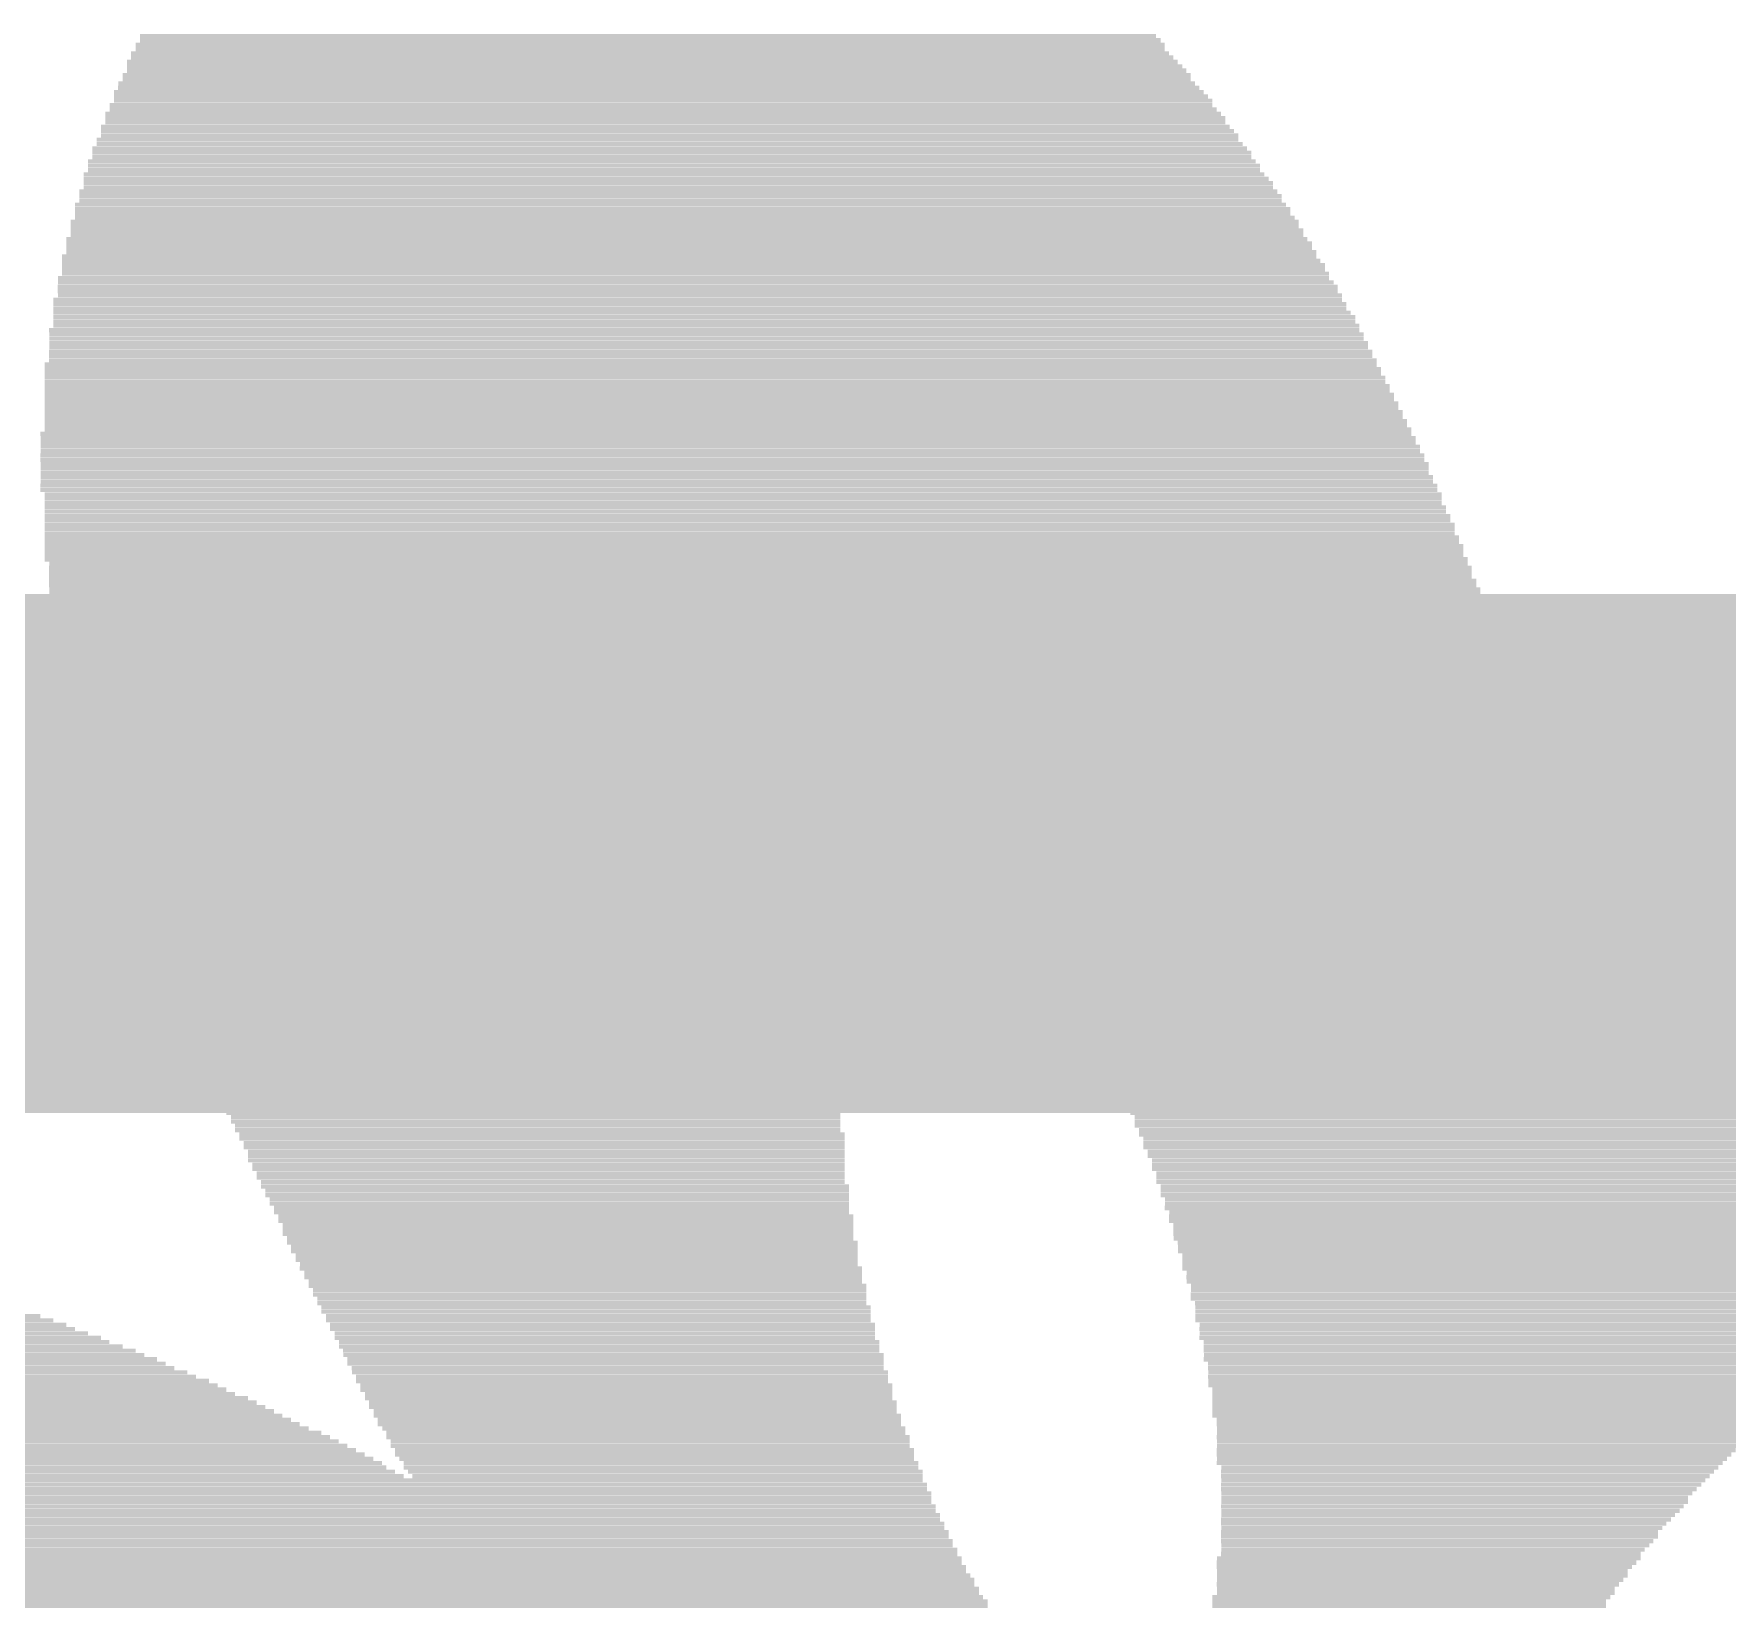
# Model space of a CAD drawing. Extents: x -0.4 to 69.7, y 0.1 to 20.6.
# Drawn here: x 22.316 to 23.311, y 4.891 to 5.815 of the extents above; entities that cross this region are included whole.
import ezdxf

# ---------------------------------------------------------------- set-up
doc = ezdxf.new("R2010")
doc.units = 0
doc.layers.add('1', color=12, linetype='CONTINUOUS')
doc.layers.add('21', color=253, linetype='CONTINUOUS')

# ---------------------------------------------------------------- blocks, each defined once
blk = doc.blocks.new('RECT')
blk.add_solid([(-0.5, -0.5), (0.5, -0.5), (-0.5, 0.5), (0.5, 0.5)])

msp = doc.modelspace()

# ---------------------------------------------------------------- linework, layer by layer
at = {"layer": '1', "const_width": 0.3048}
msp.add_lwpolyline([(14.859, 5.334), (24.257, 5.334)], dxfattribs=at)

# ---------------------------------------------------------------- block references
at = {"layer": '21', "rotation": 180}
for p, xscale, yscale in [((22.6785, 5.8091), 0.6044, 0.0024), ((22.6785, 5.8065), 0.6044, 0.0026), ((22.6772, 5.8142), 0.5968, 0.0024), ((22.6785, 5.8116), 0.5994, 0.0026), ((22.6797, 5.7989), 0.6172, 0.0026), ((22.6784, 5.804), 0.6096, 0.0024), ((22.6797, 5.8015), 0.6122, 0.0024), ((22.6823, 5.7913), 0.6272, 0.0024), ((22.6823, 5.7888), 0.6272, 0.0024), ((22.681, 5.7964), 0.6198, 0.0024), ((22.6823, 5.7938), 0.6222, 0.0026), ((22.6848, 5.7786), 0.6426, 0.0024), ((22.6836, 5.7811), 0.64, 0.0026), ((22.6835, 5.7837), 0.635, 0.0024), ((22.6823, 5.7862), 0.6324, 0.0026), ((22.6861, 5.7684), 0.6552, 0.0026), ((22.6848, 5.7735), 0.6476, 0.0026), ((22.6861, 5.771), 0.6502, 0.0024), ((22.6861, 5.7761), 0.645, 0.0024), ((22.6886, 5.7583), 0.6654, 0.0024), ((22.6874, 5.7608), 0.6628, 0.0026), ((22.6874, 5.7659), 0.6578, 0.0024), ((22.6874, 5.7634), 0.6578, 0.0024), ((22.6899, 5.7481), 0.6782, 0.0026), ((22.6886, 5.7532), 0.6706, 0.0024), ((22.6899, 5.7507), 0.673, 0.0024), ((22.6899, 5.7557), 0.668, 0.0026), ((22.6911, 5.7405), 0.6858, 0.0024), ((22.6924, 5.738), 0.6884, 0.0024), ((22.6912, 5.7456), 0.6806, 0.0024), ((22.6912, 5.743), 0.6806, 0.0026), ((22.6924, 5.7329), 0.6934, 0.0024), ((22.6937, 5.7303), 0.696, 0.0026), ((22.695, 5.7278), 0.6984, 0.0024), ((22.6924, 5.7354), 0.6884, 0.0026), ((22.695, 5.7227), 0.7034, 0.0026), ((22.6963, 5.7202), 0.706, 0.0024), ((22.6963, 5.7176), 0.706, 0.0026), ((22.695, 5.7253), 0.6984, 0.0024), ((22.6962, 5.7151), 0.7112, 0.0024), ((22.6975, 5.7126), 0.7138, 0.0024), ((22.6975, 5.71), 0.7138, 0.0026), ((22.6988, 5.7075), 0.7162, 0.0024), ((22.6988, 5.7049), 0.7212, 0.0026), ((22.6988, 5.7024), 0.7212, 0.0024), ((22.7001, 5.6999), 0.7238, 0.0024), ((22.7001, 5.6973), 0.7238, 0.0026), ((22.7, 5.6948), 0.729, 0.0024), ((22.7013, 5.6922), 0.7316, 0.0026), ((22.7013, 5.6897), 0.7316, 0.0024), ((22.7026, 5.6872), 0.734, 0.0024), ((22.7013, 5.6846), 0.7366, 0.0026), ((22.7026, 5.6821), 0.739, 0.0024), ((22.7039, 5.6795), 0.7416, 0.0026), ((22.7039, 5.6719), 0.7466, 0.0026), ((22.7052, 5.6694), 0.7492, 0.0024), ((22.7051, 5.6745), 0.7442, 0.0024), ((22.7039, 5.677), 0.7416, 0.0024), ((22.7064, 5.6592), 0.7568, 0.0026), ((22.7064, 5.6668), 0.7518, 0.0026), ((22.7064, 5.6643), 0.7518, 0.0024), ((22.7077, 5.6618), 0.7542, 0.0024), ((22.7089, 5.6516), 0.762, 0.0024), ((22.7102, 5.6491), 0.7646, 0.0024), ((22.7077, 5.6567), 0.7594, 0.0024), ((22.7077, 5.6541), 0.7594, 0.0026), ((22.7102, 5.6414), 0.7696, 0.0026), ((22.7115, 5.6389), 0.772, 0.0024), ((22.7102, 5.6465), 0.7646, 0.0026), ((22.7115, 5.644), 0.767, 0.0024), ((22.714, 5.6287), 0.7772, 0.0026), ((22.7115, 5.6364), 0.772, 0.0024), ((22.7128, 5.6338), 0.7746, 0.0026), ((22.7128, 5.6313), 0.7746, 0.0024), ((22.714, 5.6211), 0.7824, 0.0026), ((22.7153, 5.6186), 0.7848, 0.0024), ((22.714, 5.6262), 0.7772, 0.0024), ((22.7153, 5.6237), 0.7798, 0.0024), ((22.7165, 5.6135), 0.7874, 0.0024), ((22.7165, 5.611), 0.7874, 0.0024), ((22.7178, 5.6084), 0.79, 0.0026), ((22.7153, 5.616), 0.7848, 0.0026), ((22.7178, 5.6059), 0.79, 0.0024), ((22.7191, 5.6033), 0.7924, 0.0026), ((22.7191, 5.6008), 0.7924, 0.0024), ((22.7204, 5.5983), 0.795, 0.0024), ((22.7216, 5.5932), 0.7976, 0.0024), ((22.7216, 5.5906), 0.7976, 0.0026), ((22.7204, 5.5957), 0.795, 0.0026), ((22.7229, 5.5881), 0.8, 0.0024), ((22.7229, 5.5805), 0.8052, 0.0024), ((22.7242, 5.5779), 0.8076, 0.0026), ((22.7229, 5.5856), 0.8, 0.0024), ((22.7242, 5.583), 0.8026, 0.0026), ((22.7267, 5.5678), 0.8128, 0.0024), ((22.7242, 5.5754), 0.8076, 0.0024), ((22.7255, 5.5729), 0.8102, 0.0024), ((22.7255, 5.5703), 0.8102, 0.0026), ((22.7267, 5.5652), 0.8128, 0.0026), ((22.728, 5.5627), 0.8152, 0.0024), ((22.728, 5.5602), 0.8152, 0.0024), ((22.7305, 5.55), 0.8204, 0.0024), ((22.728, 5.5576), 0.8152, 0.0026), ((22.7293, 5.5551), 0.8178, 0.0024), ((22.7293, 5.5525), 0.8178, 0.0026), ((22.7305, 5.5475), 0.8204, 0.0024), ((22.7331, 5.5449), 0.8204, 0.0026), ((22.7331, 5.5424), 0.8204, 0.0024), ((22.7331, 5.5398), 0.8204, 0.0026), ((22.7343, 5.5373), 0.823, 0.0024), ((22.7343, 5.5348), 0.823, 0.0024), ((22.7356, 5.5322), 0.8254, 0.0026), ((22.7356, 5.5297), 0.8254, 0.0024), ((22.7381, 5.5195), 0.8306, 0.0026), ((22.7369, 5.5271), 0.828, 0.0026), ((22.7369, 5.5246), 0.828, 0.0024), ((22.7369, 5.5221), 0.828, 0.0024), ((22.7381, 5.517), 0.8306, 0.0024), ((22.7394, 5.5144), 0.8332, 0.0026), ((22.7394, 5.5119), 0.8332, 0.0024), ((22.7394, 5.5094), 0.8332, 0.0024), ((22.7407, 5.5068), 0.8356, 0.0026), ((22.7432, 5.5017), 0.8356, 0.0026), ((22.7432, 5.4992), 0.8356, 0.0024), ((22.742, 5.5043), 0.833, 0.0024), ((22.7432, 5.4967), 0.8356, 0.0024), ((22.7445, 5.4941), 0.8382, 0.0026), ((22.7445, 5.4916), 0.8382, 0.0024), ((22.7458, 5.489), 0.8406, 0.0026), ((22.7458, 5.4865), 0.8406, 0.0024), ((22.747, 5.484), 0.8382, 0.0024), ((22.7483, 5.4814), 0.8408, 0.0026), ((22.7483, 5.4789), 0.8408, 0.0024), ((22.7508, 5.4687), 0.8458, 0.0026), ((22.7496, 5.4763), 0.8432, 0.0026), ((22.7496, 5.4738), 0.8432, 0.0024), ((22.7496, 5.4713), 0.8432, 0.0024), ((22.7521, 5.4662), 0.8432, 0.0024), ((22.7521, 5.4636), 0.8432, 0.0026), ((22.7534, 5.4611), 0.8458, 0.0024), ((22.7534, 5.4586), 0.8458, 0.0024), ((22.7547, 5.456), 0.8482, 0.0026), ((22.7547, 5.4535), 0.8482, 0.0024), ((22.7559, 5.4509), 0.8458, 0.0026), ((22.7572, 5.4484), 0.8484, 0.0024), ((22.7572, 5.4459), 0.8484, 0.0024), ((22.7572, 5.4433), 0.8484, 0.0026), ((22.7585, 5.4408), 0.8508, 0.0024), ((22.7597, 5.4382), 0.8484, 0.0026), ((22.7597, 5.4357), 0.8484, 0.0024), ((22.761, 5.4332), 0.8508, 0.0024), ((22.761, 5.4306), 0.8508, 0.0026), ((22.761, 5.4281), 0.8508, 0.0024), ((22.7636, 5.4255), 0.8508, 0.0026), ((22.7636, 5.423), 0.8508, 0.0024), ((22.7636, 5.4205), 0.8508, 0.0024), ((22.7648, 5.4179), 0.8534, 0.0026), ((22.7661, 5.4154), 0.8508, 0.0024), ((22.7661, 5.4128), 0.8508, 0.0026), ((22.7674, 5.4103), 0.8534, 0.0024), ((22.7674, 5.4078), 0.8534, 0.0024), ((22.7699, 5.4027), 0.8534, 0.0024), ((22.7699, 5.4001), 0.8534, 0.0026), ((22.7687, 5.4052), 0.8508, 0.0026), ((22.7699, 5.3976), 0.8534, 0.0024), ((22.7724, 5.3951), 0.8534, 0.0024), ((22.7724, 5.3925), 0.8534, 0.0026), ((22.7724, 5.39), 0.8534, 0.0024), ((22.7762, 5.3798), 0.856, 0.0026), ((22.775, 5.3874), 0.8534, 0.0026), ((22.775, 5.3849), 0.8534, 0.0024), ((22.775, 5.3824), 0.8534, 0.0024), ((22.7775, 5.3773), 0.8534, 0.0024), ((22.7775, 5.3747), 0.8534, 0.0026), ((22.7788, 5.3722), 0.856, 0.0024), ((22.7801, 5.3697), 0.8534, 0.0024), ((22.7801, 5.3671), 0.8534, 0.0026), ((22.7801, 5.3646), 0.8534, 0.0024), ((22.7826, 5.362), 0.8534, 0.0026), ((22.7826, 5.3595), 0.8534, 0.0024), ((22.7826, 5.357), 0.8534, 0.0024), ((22.7851, 5.3544), 0.8534, 0.0026), ((22.7851, 5.3519), 0.8534, 0.0024), ((22.7851, 5.3493), 0.8534, 0.0026), ((22.7877, 5.3468), 0.8534, 0.0024), ((22.7877, 5.3443), 0.8534, 0.0024), ((22.7877, 5.3417), 0.8534, 0.0026), ((22.789, 5.3392), 0.8508, 0.0024), ((22.7902, 5.3366), 0.8534, 0.0026), ((22.7902, 5.3341), 0.8534, 0.0024), ((22.7915, 5.3316), 0.8508, 0.0024), ((22.7928, 5.329), 0.8534, 0.0026), ((22.7928, 5.3265), 0.8534, 0.0024), ((22.7941, 5.3239), 0.8508, 0.0026), ((22.7941, 5.3214), 0.8508, 0.0024), ((23.7796, 5.3214), 0.9524, 0.0024), ((23.7808, 5.3239), 0.95, 0.0026), ((23.7821, 5.3265), 0.9474, 0.0024), ((22.7966, 5.3189), 0.8508, 0.0024), ((22.7966, 5.3163), 0.8508, 0.0026), ((22.7966, 5.3138), 0.8508, 0.0024), ((22.6048, 5.3112), 0.4622, 0.0026), ((23.0417, 5.3112), 0.3656, 0.0026), ((23.7745, 5.3112), 0.9574, 0.0026), ((23.7757, 5.3138), 0.955, 0.0024), ((23.7783, 5.3189), 0.955, 0.0024), ((23.777, 5.3163), 0.9524, 0.0026), ((22.5997, 5.3062), 0.4522, 0.0024), ((22.601, 5.3087), 0.4546, 0.0024), ((22.5997, 5.3036), 0.447, 0.0026), ((22.5985, 5.3011), 0.4444, 0.0024), ((23.0455, 5.3087), 0.358, 0.0024), ((23.048, 5.3062), 0.353, 0.0024), ((23.0493, 5.3036), 0.3504, 0.0026), ((23.0531, 5.3011), 0.348, 0.0024), ((23.7681, 5.3011), 0.9652, 0.0024), ((23.7706, 5.3036), 0.9652, 0.0026), ((23.7719, 5.3062), 0.9626, 0.0024), ((23.7732, 5.3087), 0.96, 0.0024), ((22.5984, 5.2985), 0.4394, 0.0026), ((22.5972, 5.296), 0.4368, 0.0024), ((22.5972, 5.2935), 0.4318, 0.0024), ((22.5959, 5.2909), 0.4292, 0.0026), ((23.0544, 5.2985), 0.3454, 0.0026), ((23.0557, 5.296), 0.3428, 0.0024), ((23.0595, 5.2935), 0.3402, 0.0024), ((23.0607, 5.2909), 0.3378, 0.0026), ((23.7643, 5.2909), 0.9728, 0.0026), ((23.7656, 5.296), 0.9702, 0.0024), ((23.7656, 5.2935), 0.9702, 0.0024), ((23.7669, 5.2985), 0.9676, 0.0026), ((22.5959, 5.2884), 0.4292, 0.0024), ((22.5959, 5.2858), 0.4242, 0.0026), ((22.5959, 5.2833), 0.4242, 0.0024), ((22.5959, 5.2808), 0.419, 0.0024), ((23.062, 5.2884), 0.3352, 0.0024), ((23.0633, 5.2858), 0.3326, 0.0026), ((23.0658, 5.2833), 0.3328, 0.0024), ((23.0658, 5.2808), 0.3328, 0.0024), ((23.7593, 5.2833), 0.9778, 0.0024), ((23.7593, 5.2808), 0.9778, 0.0024), ((23.7605, 5.2858), 0.9754, 0.0026), ((23.7618, 5.2884), 0.9728, 0.0024), ((22.5959, 5.2782), 0.419, 0.0026), ((22.5959, 5.2757), 0.414, 0.0024), ((22.5959, 5.2731), 0.414, 0.0026), ((22.5959, 5.2706), 0.414, 0.0024), ((23.0671, 5.2782), 0.3302, 0.0026), ((23.0684, 5.2757), 0.3276, 0.0024), ((23.0709, 5.2731), 0.3276, 0.0026), ((23.0722, 5.2706), 0.325, 0.0024), ((23.7541, 5.2731), 0.983, 0.0026), ((23.7541, 5.2706), 0.983, 0.0024), ((23.7554, 5.2757), 0.9804, 0.0024), ((23.758, 5.2782), 0.9804, 0.0026), ((22.5959, 5.2681), 0.409, 0.0024), ((22.5959, 5.2655), 0.409, 0.0026), ((22.5972, 5.263), 0.4064, 0.0024), ((22.5959, 5.2604), 0.4038, 0.0026), ((23.0734, 5.2681), 0.3226, 0.0024), ((23.0734, 5.2655), 0.3226, 0.0026), ((23.076, 5.263), 0.3224, 0.0024), ((23.0772, 5.2604), 0.32, 0.0026), ((23.7491, 5.2604), 0.988, 0.0026), ((23.7516, 5.2655), 0.988, 0.0026), ((23.7504, 5.263), 0.9854, 0.0024), ((23.7529, 5.2681), 0.9854, 0.0024), ((22.5972, 5.2579), 0.4012, 0.0024), ((22.5972, 5.2554), 0.4012, 0.0024), ((22.5984, 5.2528), 0.3988, 0.0026), ((22.5972, 5.2503), 0.3962, 0.0024), ((23.0785, 5.2579), 0.3174, 0.0024), ((23.0785, 5.2554), 0.3174, 0.0024), ((23.0811, 5.2528), 0.3174, 0.0026), ((23.0823, 5.2503), 0.315, 0.0024), ((23.7452, 5.2528), 0.9906, 0.0026), ((23.7452, 5.2503), 0.9906, 0.0024), ((23.7478, 5.2579), 0.9906, 0.0024), ((23.7478, 5.2554), 0.9906, 0.0024), ((22.5985, 5.2477), 0.3936, 0.0026), ((22.5985, 5.2452), 0.3936, 0.0024), ((22.5985, 5.2427), 0.3936, 0.0024), ((22.5997, 5.2401), 0.3912, 0.0026), ((23.0823, 5.2477), 0.315, 0.0026), ((23.0836, 5.2452), 0.3124, 0.0024), ((23.0861, 5.2427), 0.3124, 0.0024), ((23.0861, 5.2401), 0.3124, 0.0026), ((23.7415, 5.2427), 0.993, 0.0024), ((23.7415, 5.2401), 0.993, 0.0026), ((23.744, 5.2477), 0.993, 0.0026), ((23.744, 5.2452), 0.993, 0.0024), ((22.5984, 5.2376), 0.3886, 0.0024), ((22.5997, 5.235), 0.386, 0.0026), ((22.5997, 5.2325), 0.386, 0.0024), ((22.601, 5.23), 0.3834, 0.0024), ((23.5852, 5.235), 1.3056, 0.0026), ((23.0874, 5.2376), 0.3098, 0.0024), ((23.5853, 5.2325), 1.3004, 0.0024), ((23.5865, 5.23), 1.298, 0.0024), ((23.7415, 5.2376), 0.993, 0.0024), ((22.601, 5.2274), 0.3834, 0.0026), ((22.6022, 5.2249), 0.381, 0.0024), ((22.6022, 5.2223), 0.381, 0.0026), ((22.6035, 5.2198), 0.3784, 0.0024), ((23.5865, 5.2274), 1.298, 0.0026), ((23.5878, 5.2249), 1.2954, 0.0024), ((23.5865, 5.2223), 1.2928, 0.0026), ((23.5878, 5.2198), 1.2902, 0.0024), ((22.6035, 5.2173), 0.3784, 0.0024), ((22.6035, 5.2147), 0.3784, 0.0026), ((22.6035, 5.2122), 0.3734, 0.0024), ((23.5878, 5.2173), 1.2902, 0.0024), ((23.5878, 5.2147), 1.2852, 0.0026), ((23.5878, 5.2122), 1.2852, 0.0024), ((22.6035, 5.2096), 0.3734, 0.0026), ((22.6048, 5.2071), 0.3708, 0.0024), ((22.6048, 5.2046), 0.3708, 0.0024), ((22.6061, 5.202), 0.3682, 0.0026), ((23.5891, 5.2096), 1.2826, 0.0026), ((23.5891, 5.2071), 1.2826, 0.0024), ((23.589, 5.2046), 1.2776, 0.0024), ((23.589, 5.202), 1.2776, 0.0026), ((22.6061, 5.1995), 0.3682, 0.0024), ((22.6073, 5.1969), 0.3658, 0.0026), ((22.6073, 5.1944), 0.3658, 0.0024), ((22.6086, 5.1919), 0.3632, 0.0024), ((23.5903, 5.1995), 1.275, 0.0024), ((23.5891, 5.1969), 1.2724, 0.0026), ((23.5903, 5.1944), 1.27, 0.0024), ((23.5903, 5.1919), 1.27, 0.0024), ((22.6086, 5.1893), 0.3632, 0.0026), ((22.6086, 5.1868), 0.3632, 0.0024), ((22.6099, 5.1842), 0.3606, 0.0026), ((22.6099, 5.1817), 0.3606, 0.0024), ((23.5903, 5.1893), 1.265, 0.0026), ((23.5903, 5.1868), 1.265, 0.0024), ((23.5916, 5.1842), 1.2624, 0.0026), ((23.5903, 5.1817), 1.2598, 0.0024), ((22.6112, 5.1792), 0.358, 0.0024), ((22.6112, 5.1766), 0.358, 0.0026), ((22.6124, 5.1741), 0.3556, 0.0024), ((22.6124, 5.1715), 0.3556, 0.0026), ((23.5903, 5.1741), 1.2548, 0.0024), ((23.5916, 5.1792), 1.2572, 0.0024), ((23.5916, 5.1766), 1.2572, 0.0026), ((23.5916, 5.1715), 1.2522, 0.0026), ((22.6149, 5.169), 0.3556, 0.0024), ((22.6149, 5.1665), 0.3556, 0.0024), ((22.6162, 5.1639), 0.353, 0.0026), ((22.6162, 5.1614), 0.353, 0.0024), ((23.5916, 5.169), 1.2522, 0.0024), ((23.5916, 5.1665), 1.247, 0.0024), ((23.5916, 5.1639), 1.247, 0.0026), ((23.5916, 5.1614), 1.247, 0.0024), ((22.6175, 5.1588), 0.3504, 0.0026), ((22.6175, 5.1563), 0.3504, 0.0024), ((22.6175, 5.1538), 0.3504, 0.0024), ((22.6188, 5.1512), 0.3478, 0.0026), ((23.5916, 5.1588), 1.242, 0.0026), ((23.5916, 5.1563), 1.242, 0.0024), ((23.5916, 5.1512), 1.237, 0.0026), ((23.5929, 5.1538), 1.2394, 0.0024), ((22.6188, 5.1487), 0.3478, 0.0024), ((22.62, 5.1461), 0.3454, 0.0026), ((22.62, 5.1436), 0.3454, 0.0024), ((22.6213, 5.1411), 0.3428, 0.0024), ((23.5916, 5.1487), 1.237, 0.0024), ((23.5916, 5.1461), 1.2318, 0.0026), ((23.5916, 5.1436), 1.2318, 0.0024), ((23.5916, 5.1411), 1.2318, 0.0024), ((22.6226, 5.1385), 0.3454, 0.0026), ((22.6239, 5.136), 0.3428, 0.0024), ((22.6239, 5.1334), 0.3428, 0.0026), ((22.6251, 5.1309), 0.3404, 0.0024), ((23.5916, 5.1385), 1.2268, 0.0026), ((23.5916, 5.136), 1.2268, 0.0024), ((23.5903, 5.1334), 1.2242, 0.0026), ((23.5916, 5.1309), 1.2216, 0.0024), ((22.6251, 5.1284), 0.3404, 0.0024), ((22.6264, 5.1258), 0.3378, 0.0026), ((22.6264, 5.1233), 0.3378, 0.0024), ((22.6289, 5.1207), 0.3378, 0.0026), ((23.5903, 5.1258), 1.2192, 0.0026), ((23.5916, 5.1284), 1.2216, 0.0024), ((23.5903, 5.1207), 1.2142, 0.0026), ((23.5916, 5.1233), 1.2166, 0.0024), ((22.6289, 5.1182), 0.3378, 0.0024), ((22.6302, 5.1157), 0.3352, 0.0024), ((22.6302, 5.1131), 0.3352, 0.0026), ((22.6302, 5.1106), 0.3352, 0.0024), ((23.5903, 5.1182), 1.2142, 0.0024), ((23.5903, 5.1157), 1.209, 0.0024), ((23.5903, 5.1131), 1.209, 0.0026), ((23.5903, 5.1106), 1.209, 0.0024), ((22.6315, 5.108), 0.3326, 0.0026), ((22.6328, 5.1055), 0.3352, 0.0024), ((22.634, 5.103), 0.3328, 0.0024), ((22.634, 5.1004), 0.3328, 0.0026), ((23.5891, 5.108), 1.2064, 0.0026), ((23.2461, 5.1055), 0.5156, 0.0024), ((23.2411, 5.103), 0.5054, 0.0024), ((23.2373, 5.1004), 0.4978, 0.0026), ((22.6353, 5.0979), 0.3302, 0.0024), ((22.6353, 5.0953), 0.3302, 0.0026), ((22.6366, 5.0928), 0.3276, 0.0024), ((23.2347, 5.0979), 0.4876, 0.0024), ((23.2322, 5.0953), 0.4826, 0.0026), ((23.2284, 5.0928), 0.4748, 0.0024), ((22.6378, 5.0903), 0.3302, 0.0024), ((22.6391, 5.0877), 0.3276, 0.0026), ((22.6391, 5.0852), 0.3276, 0.0024), ((22.6404, 5.0826), 0.325, 0.0026), ((23.2259, 5.0903), 0.4698, 0.0024), ((23.222, 5.0852), 0.4572, 0.0024), ((23.2246, 5.0877), 0.4622, 0.0026), ((23.2195, 5.0826), 0.452, 0.0026), ((22.6416, 5.0801), 0.3276, 0.0024), ((22.6429, 5.0776), 0.325, 0.0024), ((22.6429, 5.075), 0.325, 0.0026), ((22.6442, 5.0725), 0.3224, 0.0024), ((23.2131, 5.075), 0.4344, 0.0026), ((23.2118, 5.0725), 0.4318, 0.0024), ((23.2182, 5.0801), 0.4444, 0.0024), ((23.2157, 5.0776), 0.4394, 0.0024), ((22.1057, 5.0623), 0.4292, 0.0026), ((22.6442, 5.0699), 0.3224, 0.0026), ((22.6467, 5.0674), 0.3226, 0.0024), ((22.6467, 5.0649), 0.3226, 0.0024), ((22.648, 5.0623), 0.32, 0.0026), ((23.2106, 5.0699), 0.4242, 0.0026), ((23.2081, 5.0674), 0.419, 0.0024), ((23.2068, 5.0649), 0.4164, 0.0024), ((23.2043, 5.0623), 0.4114, 0.0026), ((22.1108, 5.0522), 0.4748, 0.0024), ((22.1082, 5.0547), 0.4648, 0.0024), ((22.1082, 5.0572), 0.4546, 0.0026), ((22.107, 5.0598), 0.4418, 0.0024), ((22.648, 5.0598), 0.32, 0.0024), ((22.6505, 5.0572), 0.32, 0.0026), ((22.6505, 5.0547), 0.32, 0.0024), ((22.6518, 5.0522), 0.3174, 0.0024), ((23.203, 5.0598), 0.4088, 0.0024), ((23.2004, 5.0547), 0.3988, 0.0024), ((23.2017, 5.0572), 0.4012, 0.0026), ((23.1979, 5.0522), 0.3936, 0.0024), ((22.1171, 5.042), 0.5182, 0.0024), ((22.1146, 5.0445), 0.508, 0.0026), ((22.1133, 5.0471), 0.4952, 0.0024), ((22.1121, 5.0496), 0.4876, 0.0026), ((22.6518, 5.0496), 0.3174, 0.0026), ((22.6544, 5.0471), 0.3174, 0.0024), ((22.6544, 5.0445), 0.3174, 0.0026), ((22.6556, 5.042), 0.315, 0.0024), ((23.1966, 5.0496), 0.3912, 0.0026), ((23.1966, 5.0471), 0.386, 0.0024), ((23.1941, 5.0445), 0.381, 0.0026), ((23.1928, 5.042), 0.3784, 0.0024), ((22.1209, 5.0318), 0.5562, 0.0026), ((22.121, 5.0344), 0.546, 0.0024), ((22.1197, 5.0369), 0.5384, 0.0026), ((22.1171, 5.0395), 0.5284, 0.0024), ((22.6569, 5.0395), 0.3174, 0.0024), ((22.6581, 5.0369), 0.315, 0.0026), ((22.6581, 5.0344), 0.315, 0.0024), ((22.6594, 5.0318), 0.3124, 0.0026), ((23.189, 5.0369), 0.3708, 0.0026), ((23.1916, 5.0395), 0.3758, 0.0024), ((23.189, 5.0344), 0.3658, 0.0024), ((23.1877, 5.0318), 0.3632, 0.0026), ((22.1273, 5.0217), 0.5942, 0.0024), ((22.126, 5.0242), 0.5868, 0.0026), ((22.1247, 5.0268), 0.574, 0.0024), ((22.1235, 5.0293), 0.5664, 0.0024), ((22.6607, 5.0293), 0.3148, 0.0024), ((22.6619, 5.0268), 0.3124, 0.0024), ((22.6619, 5.0242), 0.3124, 0.0026), ((22.6645, 5.0217), 0.3124, 0.0024), ((23.1839, 5.0268), 0.3556, 0.0024), ((23.1865, 5.0293), 0.3606, 0.0024), ((23.1827, 5.0242), 0.353, 0.0026), ((23.1814, 5.0217), 0.3504, 0.0024), ((22.1336, 5.0115), 0.6274, 0.0026), ((22.1324, 5.0141), 0.6196, 0.0024), ((22.1298, 5.0166), 0.6096, 0.0024), ((22.1285, 5.0191), 0.602, 0.0026), ((22.6645, 5.0191), 0.3124, 0.0026), ((22.6658, 5.0166), 0.3098, 0.0024), ((22.6658, 5.0141), 0.3098, 0.0024), ((22.6683, 5.0115), 0.3098, 0.0026), ((23.1788, 5.0141), 0.3404, 0.0024), ((23.1814, 5.0191), 0.3454, 0.0026), ((23.1801, 5.0166), 0.3428, 0.0024), ((23.1776, 5.0115), 0.3378, 0.0026), ((22.1387, 5.0014), 0.6578, 0.0024), ((22.1374, 5.0039), 0.6502, 0.0024), ((22.1362, 5.0064), 0.6426, 0.0026), ((22.1349, 5.009), 0.635, 0.0024), ((22.6683, 5.009), 0.3098, 0.0024), ((22.6696, 5.0064), 0.3072, 0.0026), ((22.6709, 5.0039), 0.3098, 0.0024), ((22.6721, 5.0014), 0.3074, 0.0024), ((23.175, 5.009), 0.3328, 0.0024), ((23.1737, 5.0064), 0.3302, 0.0026), ((23.1725, 5.0039), 0.3276, 0.0024), ((23.1725, 5.0014), 0.3226, 0.0024), ((22.1451, 4.9912), 0.6908, 0.0024), ((22.1438, 4.9937), 0.6832, 0.0026), ((22.1413, 4.9963), 0.673, 0.0024), ((22.14, 4.9988), 0.6654, 0.0026), ((22.6721, 4.9988), 0.3074, 0.0026), ((22.6747, 4.9963), 0.3072, 0.0024), ((22.6759, 4.9937), 0.3048, 0.0026), ((22.6772, 4.9912), 0.3072, 0.0024), ((23.1712, 4.9988), 0.32, 0.0026), ((23.1674, 4.9912), 0.3124, 0.0024), ((23.17, 4.9963), 0.3174, 0.0024), ((23.1687, 4.9937), 0.3148, 0.0026), ((22.1501, 4.981), 0.7214, 0.0026), ((22.1489, 4.9836), 0.7136, 0.0024), ((22.1476, 4.9861), 0.706, 0.0026), ((22.1464, 4.9887), 0.6984, 0.0024), ((22.6784, 4.9887), 0.3048, 0.0024), ((22.6784, 4.9861), 0.3048, 0.0026), ((22.681, 4.9836), 0.3048, 0.0024), ((22.681, 4.981), 0.3048, 0.0026), ((23.1636, 4.9836), 0.3048, 0.0024), ((23.1623, 4.981), 0.3022, 0.0026), ((23.1662, 4.9887), 0.3098, 0.0024), ((23.1649, 4.9861), 0.3072, 0.0026), ((22.1527, 4.976), 0.7366, 0.0024), ((22.154, 4.9734), 0.739, 0.0026), ((22.1514, 4.9785), 0.729, 0.0024), ((22.6823, 4.9785), 0.3022, 0.0024), ((22.6848, 4.976), 0.3022, 0.0024), ((22.6848, 4.9734), 0.3022, 0.0026), ((23.1598, 4.976), 0.2972, 0.0024), ((23.1611, 4.9785), 0.2996, 0.0024), ((23.1598, 4.9734), 0.292, 0.0026), ((22.3076, 4.9633), 1.0668, 0.0024), ((22.3076, 4.9658), 1.0618, 0.0024), ((22.1565, 4.9683), 0.7544, 0.0026), ((22.1552, 4.9709), 0.7468, 0.0024), ((22.6874, 4.9709), 0.3022, 0.0024), ((22.6886, 4.9683), 0.2998, 0.0026), ((23.1585, 4.9709), 0.2896, 0.0024), ((23.1572, 4.9683), 0.287, 0.0026), ((23.1547, 4.9633), 0.282, 0.0024), ((23.156, 4.9658), 0.2844, 0.0024), ((22.3051, 4.9531), 1.0768, 0.0024), ((22.3063, 4.9556), 1.0744, 0.0026), ((22.3076, 4.9582), 1.0718, 0.0024), ((22.3076, 4.9607), 1.0668, 0.0026), ((23.1534, 4.9607), 0.2794, 0.0026), ((23.1522, 4.9582), 0.2768, 0.0024), ((23.1509, 4.9556), 0.2742, 0.0026), ((23.1509, 4.9531), 0.2742, 0.0024), ((22.3051, 4.9455), 1.087, 0.0024), ((22.3051, 4.9429), 1.087, 0.0026), ((22.3051, 4.948), 1.082, 0.0026), ((22.3064, 4.9506), 1.0794, 0.0024), ((23.1496, 4.9506), 0.2718, 0.0024), ((23.1458, 4.9429), 0.2642, 0.0026), ((23.1484, 4.948), 0.2692, 0.0026), ((23.1471, 4.9455), 0.2666, 0.0024), ((22.3038, 4.9328), 1.0998, 0.0024), ((22.3038, 4.9379), 1.0948, 0.0024), ((22.3051, 4.9353), 1.0972, 0.0026), ((22.3051, 4.9404), 1.0922, 0.0024), ((23.1445, 4.9404), 0.2616, 0.0024), ((23.142, 4.9353), 0.2566, 0.0026), ((23.142, 4.9328), 0.2566, 0.0024), ((23.1433, 4.9379), 0.259, 0.0024), ((22.3026, 4.9226), 1.1124, 0.0026), ((22.3038, 4.9252), 1.11, 0.0024), ((22.3038, 4.9302), 1.1048, 0.0026), ((22.3038, 4.9277), 1.1048, 0.0024), ((23.1407, 4.9302), 0.254, 0.0026), ((23.1369, 4.9226), 0.2464, 0.0026), ((23.1395, 4.9277), 0.2514, 0.0024), ((23.1382, 4.9252), 0.2488, 0.0024), ((22.3026, 4.915), 1.1226, 0.0024), ((22.3026, 4.9125), 1.1226, 0.0024), ((22.3025, 4.9175), 1.1176, 0.0026), ((22.3038, 4.9201), 1.115, 0.0024), ((23.1344, 4.9175), 0.2464, 0.0026), ((23.1331, 4.915), 0.2438, 0.0024), ((23.1357, 4.9201), 0.2488, 0.0024), ((23.1319, 4.9125), 0.2412, 0.0024), ((22.3026, 4.9023), 1.1378, 0.0024), ((22.3025, 4.9048), 1.1328, 0.0026), ((22.3025, 4.9099), 1.1278, 0.0026), ((22.3038, 4.9074), 1.1302, 0.0024), ((23.1293, 4.9048), 0.2362, 0.0026), ((23.1319, 4.9099), 0.2412, 0.0026), ((23.1306, 4.9074), 0.2386, 0.0024), ((23.1281, 4.9023), 0.2336, 0.0024), ((22.3026, 4.8921), 1.148, 0.0026), ((22.3025, 4.8972), 1.143, 0.0026), ((22.3038, 4.8947), 1.1456, 0.0024), ((22.3026, 4.8998), 1.1378, 0.0024), ((23.1242, 4.8947), 0.2312, 0.0024), ((23.1242, 4.8921), 0.2312, 0.0026), ((23.1255, 4.8972), 0.2336, 0.0026), ((23.1281, 4.8998), 0.2336, 0.0024)]:
    msp.add_blockref('RECT', p, dxfattribs=dict(at, xscale=xscale, yscale=yscale))

doc.saveas('drawing.dxf')
